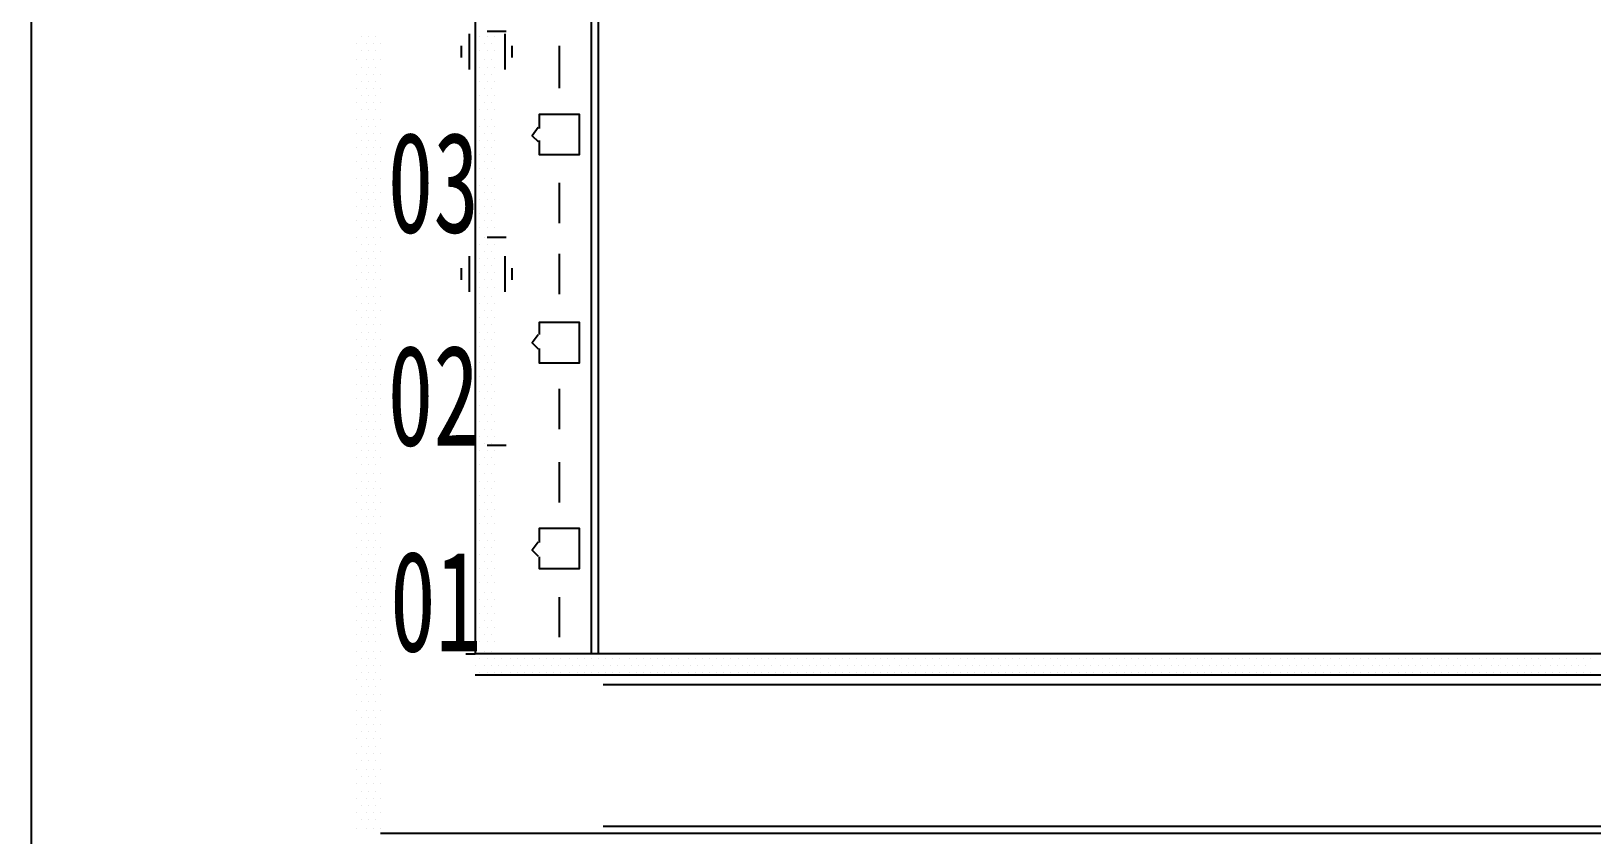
# Model space of a CAD drawing. Header units: metres. Extents: x 17 to 1264, y 17 to 859.
# Drawn here: x 87.8 to 182.7, y 121.5 to 170.4 of the extents above; entities that cross this region are included whole.
import ezdxf

# ---------------------------------------------------------------- set-up
doc = ezdxf.new("R2010")
doc.units = ezdxf.units.M
for name, color, linetype in [('LINES', 7, 'Continuous'), ('POLYLINES', 4, 'Continuous'), ('RECTS', 7, 'Continuous'), ('TEXTS', 3, 'Continuous')]:
    doc.layers.add(name, color=color, linetype=linetype)

msp = doc.modelspace()

# ---------------------------------------------------------------- linework, layer by layer
at = {"layer": 'LINES'}
for p, q in [((87.762, 830.448), (87.762, 45.216)), ((87.762, 830.448), (87.762, 45.216)), ((122.25, 132.48), (122.25, 727.92)), ((107.85, 170.064), (107.85, 170.064)), ((108.282, 170.064), (108.282, 170.064)), ((108.714, 170.064), (108.714, 170.064)), ((114.402, 170.208), (114.402, 168.048)), ((115.05, 170.064), (115.05, 170.064)), ((116.634, 170.352), (115.482, 170.352)), ((116.634, 170.352), (115.482, 170.352)), ((116.634, 170.352), (115.482, 170.352)), ((116.634, 170.352), (115.482, 170.352)), ((115.482, 170.064), (115.482, 170.064)), ((115.914, 170.064), (115.914, 170.064)), ((116.562, 170.208), (116.562, 168.048)), ((107.562, 169.632), (107.562, 169.632)), ((107.85, 169.2), (107.85, 169.2)), ((108.138, 169.632), (108.138, 169.632)), ((108.282, 169.2), (108.282, 169.2)), ((108.57, 169.632), (108.57, 169.632)), ((108.714, 169.2), (108.714, 169.2)), ((109.002, 169.632), (109.002, 169.632)), ((113.898, 169.488), (113.898, 168.768)), ((114.762, 169.632), (114.762, 169.632)), ((115.05, 169.2), (115.05, 169.2)), ((115.338, 169.632), (115.338, 169.632)), ((115.482, 169.2), (115.482, 169.2)), ((115.77, 169.632), (115.77, 169.632)), ((115.914, 169.2), (115.914, 169.2)), ((116.994, 169.488), (116.994, 168.768)), ((119.874, 169.488), (119.874, 166.896)), ((107.562, 168.624), (107.562, 168.624)), ((107.85, 168.192), (107.85, 168.192)), ((108.138, 168.624), (108.138, 168.624)), ((108.282, 168.192), (108.282, 168.192)), ((108.57, 168.624), (108.57, 168.624)), ((108.714, 168.192), (108.714, 168.192)), ((109.002, 168.624), (109.002, 168.624)), ((114.762, 168.624), (114.762, 168.624)), ((115.05, 168.192), (115.05, 168.192)), ((115.338, 168.624), (115.338, 168.624)), ((115.482, 168.192), (115.482, 168.192)), ((115.77, 168.624), (115.77, 168.624)), ((115.914, 168.192), (115.914, 168.192)), ((107.562, 167.76), (107.562, 167.76)), ((107.85, 167.328), (107.85, 167.328)), ((108.138, 167.76), (108.138, 167.76)), ((108.282, 167.328), (108.282, 167.328)), ((108.57, 167.76), (108.57, 167.76)), ((108.714, 167.328), (108.714, 167.328)), ((109.002, 167.76), (109.002, 167.76)), ((114.762, 167.76), (114.762, 167.76)), ((115.05, 167.328), (115.05, 167.328)), ((115.338, 167.76), (115.338, 167.76)), ((115.482, 167.328), (115.482, 167.328)), ((115.77, 167.76), (115.77, 167.76)), ((115.914, 167.328), (115.914, 167.328)), ((107.562, 166.896), (107.562, 166.896)), ((107.85, 166.464), (107.85, 166.464)), ((108.138, 166.896), (108.138, 166.896)), ((108.282, 166.464), (108.282, 166.464)), ((108.57, 166.896), (108.57, 166.896)), ((108.714, 166.464), (108.714, 166.464)), ((109.002, 166.896), (109.002, 166.896)), ((114.762, 166.896), (114.762, 166.896)), ((115.05, 166.464), (115.05, 166.464)), ((115.338, 166.896), (115.338, 166.896)), ((115.482, 166.464), (115.482, 166.464)), ((115.77, 166.896), (115.77, 166.896)), ((115.914, 166.464), (115.914, 166.464)), ((107.562, 166.032), (107.562, 166.032)), ((107.85, 165.6), (107.85, 165.6)), ((108.138, 166.032), (108.138, 166.032)), ((108.282, 165.6), (108.282, 165.6)), ((108.57, 166.032), (108.57, 166.032)), ((108.714, 165.6), (108.714, 165.6)), ((109.002, 166.032), (109.002, 166.032)), ((114.762, 166.032), (114.762, 166.032)), ((115.05, 165.6), (115.05, 165.6)), ((115.338, 166.032), (115.338, 166.032)), ((115.482, 165.6), (115.482, 165.6)), ((115.77, 166.032), (115.77, 166.032)), ((115.914, 165.6), (115.914, 165.6)), ((107.562, 165.024), (107.562, 165.024)), ((107.85, 164.592), (107.85, 164.592)), ((108.138, 165.024), (108.138, 165.024)), ((108.282, 164.592), (108.282, 164.592)), ((108.57, 165.024), (108.57, 165.024)), ((108.714, 164.592), (108.714, 164.592)), ((109.002, 165.024), (109.002, 165.024)), ((114.762, 165.024), (114.762, 165.024)), ((115.05, 164.592), (115.05, 164.592)), ((115.338, 165.024), (115.338, 165.024)), ((115.482, 164.592), (115.482, 164.592)), ((115.77, 165.024), (115.77, 165.024)), ((115.914, 164.592), (115.914, 164.592)), ((107.562, 164.16), (107.562, 164.16)), ((107.562, 163.296), (107.562, 163.296)), ((107.85, 163.728), (107.85, 163.728)), ((108.138, 164.16), (108.138, 164.16)), ((108.138, 163.296), (108.138, 163.296)), ((108.282, 163.728), (108.282, 163.728)), ((108.57, 164.16), (108.57, 164.16)), ((108.57, 163.296), (108.57, 163.296)), ((108.714, 163.728), (108.714, 163.728)), ((109.002, 164.16), (109.002, 164.16)), ((109.002, 163.296), (109.002, 163.296)), ((114.762, 164.16), (114.762, 164.16)), ((114.762, 163.296), (114.762, 163.296)), ((115.05, 163.728), (115.05, 163.728)), ((115.338, 164.16), (115.338, 164.16)), ((115.338, 163.296), (115.338, 163.296)), ((115.482, 163.728), (115.482, 163.728)), ((115.77, 164.16), (115.77, 164.16)), ((115.77, 163.296), (115.77, 163.296)), ((115.914, 163.728), (115.914, 163.728)), ((107.562, 162.432), (107.562, 162.432)), ((107.85, 162.864), (107.85, 162.864)), ((108.138, 162.432), (108.138, 162.432)), ((108.282, 162.864), (108.282, 162.864)), ((108.57, 162.432), (108.57, 162.432)), ((108.714, 162.864), (108.714, 162.864)), ((109.002, 162.432), (109.002, 162.432)), ((114.762, 162.432), (114.762, 162.432)), ((115.05, 162.864), (115.05, 162.864)), ((115.338, 162.432), (115.338, 162.432)), ((115.482, 162.864), (115.482, 162.864)), ((115.77, 162.432), (115.77, 162.432)), ((115.914, 162.864), (115.914, 162.864)), ((107.562, 161.424), (107.562, 161.424)), ((107.85, 162), (107.85, 162)), ((108.138, 161.424), (108.138, 161.424)), ((108.282, 162), (108.282, 162)), ((108.57, 161.424), (108.57, 161.424)), ((108.714, 162), (108.714, 162)), ((109.002, 161.424), (109.002, 161.424)), ((114.762, 161.424), (114.762, 161.424)), ((115.05, 162), (115.05, 162)), ((115.338, 161.424), (115.338, 161.424)), ((115.482, 162), (115.482, 162)), ((115.77, 161.424), (115.77, 161.424)), ((115.914, 162), (115.914, 162)), ((107.562, 160.56), (107.562, 160.56)), ((107.85, 160.992), (107.85, 160.992)), ((108.138, 160.56), (108.138, 160.56)), ((108.282, 160.992), (108.282, 160.992)), ((108.57, 160.56), (108.57, 160.56)), ((108.714, 160.992), (108.714, 160.992)), ((109.002, 160.56), (109.002, 160.56)), ((114.762, 160.56), (114.762, 160.56)), ((115.05, 160.992), (115.05, 160.992)), ((115.338, 160.56), (115.338, 160.56)), ((115.482, 160.992), (115.482, 160.992)), ((115.77, 160.56), (115.77, 160.56)), ((115.914, 160.992), (115.914, 160.992)), ((119.874, 161.136), (119.874, 158.688)), ((107.562, 159.696), (107.562, 159.696)), ((107.85, 160.128), (107.85, 160.128)), ((108.138, 159.696), (108.138, 159.696)), ((108.282, 160.128), (108.282, 160.128)), ((108.57, 159.696), (108.57, 159.696)), ((108.714, 160.128), (108.714, 160.128)), ((109.002, 159.696), (109.002, 159.696)), ((114.762, 159.696), (114.762, 159.696)), ((115.05, 160.128), (115.05, 160.128)), ((115.338, 159.696), (115.338, 159.696)), ((115.482, 160.128), (115.482, 160.128)), ((115.77, 159.696), (115.77, 159.696)), ((115.914, 160.128), (115.914, 160.128)), ((107.562, 158.832), (107.562, 158.832)), ((107.85, 159.264), (107.85, 159.264)), ((108.138, 158.832), (108.138, 158.832)), ((108.282, 159.264), (108.282, 159.264)), ((108.57, 158.832), (108.57, 158.832)), ((108.714, 159.264), (108.714, 159.264)), ((109.002, 158.832), (109.002, 158.832)), ((114.762, 158.832), (114.762, 158.832)), ((115.05, 159.264), (115.05, 159.264)), ((115.338, 158.832), (115.338, 158.832)), ((115.482, 159.264), (115.482, 159.264)), ((115.77, 158.832), (115.77, 158.832)), ((115.914, 159.264), (115.914, 159.264)), ((107.562, 157.824), (107.562, 157.824)), ((107.85, 158.4), (107.85, 158.4)), ((108.138, 157.824), (108.138, 157.824)), ((108.282, 158.4), (108.282, 158.4)), ((108.57, 157.824), (108.57, 157.824)), ((108.714, 158.4), (108.714, 158.4)), ((109.002, 157.824), (109.002, 157.824)), ((114.762, 157.824), (114.762, 157.824)), ((115.05, 158.4), (115.05, 158.4)), ((115.338, 157.824), (115.338, 157.824)), ((115.482, 158.4), (115.482, 158.4)), ((116.634, 157.824), (115.482, 157.824)), ((116.634, 157.824), (115.482, 157.824)), ((116.634, 157.824), (115.482, 157.824)), ((116.634, 157.824), (115.482, 157.824)), ((115.77, 157.824), (115.77, 157.824)), ((115.914, 158.4), (115.914, 158.4)), ((107.562, 156.96), (107.562, 156.96)), ((107.85, 157.392), (107.85, 157.392)), ((108.138, 156.96), (108.138, 156.96)), ((108.282, 157.392), (108.282, 157.392)), ((108.57, 156.96), (108.57, 156.96)), ((108.714, 157.392), (108.714, 157.392)), ((109.002, 156.96), (109.002, 156.96)), ((114.402, 156.672), (114.402, 154.512)), ((114.762, 156.96), (114.762, 156.96)), ((115.05, 157.392), (115.05, 157.392)), ((115.338, 156.96), (115.338, 156.96)), ((115.482, 157.392), (115.482, 157.392)), ((115.77, 156.96), (115.77, 156.96)), ((115.914, 157.392), (115.914, 157.392)), ((116.562, 156.672), (116.562, 154.512)), ((119.874, 156.816), (119.874, 154.368)), ((107.562, 156.096), (107.562, 156.096)), ((107.85, 156.528), (107.85, 156.528)), ((107.85, 155.664), (107.85, 155.664)), ((108.138, 156.096), (108.138, 156.096)), ((108.282, 156.528), (108.282, 156.528)), ((108.282, 155.664), (108.282, 155.664)), ((108.57, 156.096), (108.57, 156.096)), ((108.714, 156.528), (108.714, 156.528)), ((108.714, 155.664), (108.714, 155.664)), ((109.002, 156.096), (109.002, 156.096)), ((113.898, 155.952), (113.898, 155.232)), ((114.762, 156.096), (114.762, 156.096)), ((115.05, 156.528), (115.05, 156.528)), ((115.05, 155.664), (115.05, 155.664)), ((115.338, 156.096), (115.338, 156.096)), ((115.482, 156.528), (115.482, 156.528)), ((115.482, 155.664), (115.482, 155.664)), ((115.77, 156.096), (115.77, 156.096)), ((115.914, 156.528), (115.914, 156.528)), ((115.914, 155.664), (115.914, 155.664)), ((116.994, 155.952), (116.994, 155.232)), ((107.562, 155.232), (107.562, 155.232)), ((107.85, 154.8), (107.85, 154.8)), ((108.138, 155.232), (108.138, 155.232)), ((108.282, 154.8), (108.282, 154.8)), ((108.57, 155.232), (108.57, 155.232)), ((108.714, 154.8), (108.714, 154.8)), ((109.002, 155.232), (109.002, 155.232)), ((114.762, 155.232), (114.762, 155.232)), ((115.05, 154.8), (115.05, 154.8)), ((115.338, 155.232), (115.338, 155.232)), ((115.482, 154.8), (115.482, 154.8)), ((115.77, 155.232), (115.77, 155.232)), ((115.914, 154.8), (115.914, 154.8)), ((107.562, 154.224), (107.562, 154.224)), ((107.85, 153.792), (107.85, 153.792)), ((108.138, 154.224), (108.138, 154.224)), ((108.282, 153.792), (108.282, 153.792)), ((108.57, 154.224), (108.57, 154.224)), ((108.714, 153.792), (108.714, 153.792)), ((109.002, 154.224), (109.002, 154.224)), ((114.762, 154.224), (114.762, 154.224)), ((115.05, 153.792), (115.05, 153.792)), ((115.338, 154.224), (115.338, 154.224)), ((115.482, 153.792), (115.482, 153.792)), ((115.77, 154.224), (115.77, 154.224)), ((115.914, 153.792), (115.914, 153.792)), ((107.562, 153.36), (107.562, 153.36)), ((107.85, 152.928), (107.85, 152.928)), ((108.138, 153.36), (108.138, 153.36)), ((108.282, 152.928), (108.282, 152.928)), ((108.57, 153.36), (108.57, 153.36)), ((108.714, 152.928), (108.714, 152.928)), ((109.002, 153.36), (109.002, 153.36)), ((114.762, 153.36), (114.762, 153.36)), ((115.05, 152.928), (115.05, 152.928)), ((115.338, 153.36), (115.338, 153.36)), ((115.482, 152.928), (115.482, 152.928)), ((115.77, 153.36), (115.77, 153.36)), ((115.914, 152.928), (115.914, 152.928)), ((107.562, 152.496), (107.562, 152.496)), ((107.85, 152.064), (107.85, 152.064)), ((108.138, 152.496), (108.138, 152.496)), ((108.282, 152.064), (108.282, 152.064)), ((108.57, 152.496), (108.57, 152.496)), ((108.714, 152.064), (108.714, 152.064)), ((109.002, 152.496), (109.002, 152.496)), ((114.762, 152.496), (114.762, 152.496)), ((115.05, 152.064), (115.05, 152.064)), ((115.338, 152.496), (115.338, 152.496)), ((115.482, 152.064), (115.482, 152.064)), ((115.77, 152.496), (115.77, 152.496)), ((115.914, 152.064), (115.914, 152.064)), ((107.562, 151.632), (107.562, 151.632)), ((107.85, 151.2), (107.85, 151.2)), ((108.138, 151.632), (108.138, 151.632)), ((108.282, 151.2), (108.282, 151.2)), ((108.57, 151.632), (108.57, 151.632)), ((108.714, 151.2), (108.714, 151.2)), ((109.002, 151.632), (109.002, 151.632)), ((114.762, 151.632), (114.762, 151.632)), ((115.05, 151.2), (115.05, 151.2)), ((115.338, 151.632), (115.338, 151.632)), ((115.482, 151.2), (115.482, 151.2)), ((115.77, 151.632), (115.77, 151.632)), ((115.914, 151.2), (115.914, 151.2)), ((107.562, 150.624), (107.562, 150.624)), ((107.85, 150.192), (107.85, 150.192)), ((108.138, 150.624), (108.138, 150.624)), ((108.282, 150.192), (108.282, 150.192)), ((108.57, 150.624), (108.57, 150.624)), ((108.714, 150.192), (108.714, 150.192)), ((109.002, 150.624), (109.002, 150.624)), ((114.762, 150.624), (114.762, 150.624)), ((115.05, 150.192), (115.05, 150.192)), ((115.338, 150.624), (115.338, 150.624)), ((115.482, 150.192), (115.482, 150.192)), ((115.77, 150.624), (115.77, 150.624)), ((115.914, 150.192), (115.914, 150.192)), ((107.562, 149.76), (107.562, 149.76)), ((107.85, 149.328), (107.85, 149.328)), ((108.138, 149.76), (108.138, 149.76)), ((108.282, 149.328), (108.282, 149.328)), ((108.57, 149.76), (108.57, 149.76)), ((108.714, 149.328), (108.714, 149.328)), ((109.002, 149.76), (109.002, 149.76)), ((114.762, 149.76), (114.762, 149.76)), ((115.05, 149.328), (115.05, 149.328)), ((115.338, 149.76), (115.338, 149.76)), ((115.482, 149.328), (115.482, 149.328)), ((115.77, 149.76), (115.77, 149.76)), ((115.914, 149.328), (115.914, 149.328)), ((107.562, 148.896), (107.562, 148.896)), ((107.85, 148.464), (107.85, 148.464)), ((108.138, 148.896), (108.138, 148.896)), ((108.282, 148.464), (108.282, 148.464)), ((108.57, 148.896), (108.57, 148.896)), ((108.714, 148.464), (108.714, 148.464)), ((109.002, 148.896), (109.002, 148.896)), ((114.762, 148.896), (114.762, 148.896)), ((115.05, 148.464), (115.05, 148.464)), ((115.338, 148.896), (115.338, 148.896)), ((115.482, 148.464), (115.482, 148.464)), ((115.77, 148.896), (115.77, 148.896)), ((115.914, 148.464), (115.914, 148.464)), ((119.874, 148.608), (119.874, 146.16)), ((107.562, 148.032), (107.562, 148.032)), ((107.85, 147.6), (107.85, 147.6)), ((108.138, 148.032), (108.138, 148.032)), ((108.282, 147.6), (108.282, 147.6)), ((108.57, 148.032), (108.57, 148.032)), ((108.714, 147.6), (108.714, 147.6)), ((109.002, 148.032), (109.002, 148.032)), ((114.762, 148.032), (114.762, 148.032)), ((115.05, 147.6), (115.05, 147.6)), ((115.338, 148.032), (115.338, 148.032)), ((115.482, 147.6), (115.482, 147.6)), ((115.77, 148.032), (115.77, 148.032)), ((115.914, 147.6), (115.914, 147.6)), ((107.562, 147.024), (107.562, 147.024)), ((107.562, 146.16), (107.562, 146.16)), ((107.85, 146.592), (107.85, 146.592)), ((108.138, 147.024), (108.138, 147.024)), ((108.138, 146.16), (108.138, 146.16)), ((108.282, 146.592), (108.282, 146.592)), ((108.57, 147.024), (108.57, 147.024)), ((108.57, 146.16), (108.57, 146.16)), ((108.714, 146.592), (108.714, 146.592)), ((109.002, 147.024), (109.002, 147.024)), ((109.002, 146.16), (109.002, 146.16)), ((114.762, 147.024), (114.762, 147.024)), ((114.762, 146.16), (114.762, 146.16)), ((115.05, 146.592), (115.05, 146.592)), ((115.338, 147.024), (115.338, 147.024)), ((115.338, 146.16), (115.338, 146.16)), ((115.482, 146.592), (115.482, 146.592)), ((115.77, 147.024), (115.77, 147.024)), ((115.77, 146.16), (115.77, 146.16)), ((115.914, 146.592), (115.914, 146.592)), ((107.562, 145.296), (107.562, 145.296)), ((107.85, 145.728), (107.85, 145.728)), ((108.138, 145.296), (108.138, 145.296)), ((108.282, 145.728), (108.282, 145.728)), ((108.57, 145.296), (108.57, 145.296)), ((108.714, 145.728), (108.714, 145.728)), ((109.002, 145.296), (109.002, 145.296)), ((114.762, 145.296), (114.762, 145.296)), ((115.05, 145.728), (115.05, 145.728)), ((115.338, 145.296), (115.338, 145.296)), ((115.482, 145.728), (115.482, 145.728)), ((115.77, 145.296), (115.77, 145.296)), ((115.914, 145.728), (115.914, 145.728)), ((107.562, 144.432), (107.562, 144.432)), ((107.85, 144.864), (107.85, 144.864)), ((108.138, 144.432), (108.138, 144.432)), ((108.282, 144.864), (108.282, 144.864)), ((108.57, 144.432), (108.57, 144.432)), ((108.714, 144.864), (108.714, 144.864)), ((109.002, 144.432), (109.002, 144.432)), ((114.762, 144.432), (114.762, 144.432)), ((115.05, 144.864), (115.05, 144.864)), ((115.338, 144.432), (115.338, 144.432)), ((116.634, 145.152), (115.482, 145.152)), ((116.634, 145.152), (115.482, 145.152)), ((116.634, 145.152), (115.482, 145.152)), ((116.634, 145.152), (115.482, 145.152)), ((115.482, 144.864), (115.482, 144.864)), ((115.77, 144.432), (115.77, 144.432)), ((115.914, 144.864), (115.914, 144.864)), ((107.562, 143.424), (107.562, 143.424)), ((107.85, 144), (107.85, 144)), ((108.138, 143.424), (108.138, 143.424)), ((108.282, 144), (108.282, 144)), ((108.57, 143.424), (108.57, 143.424)), ((108.714, 144), (108.714, 144)), ((109.002, 143.424), (109.002, 143.424)), ((114.762, 143.424), (114.762, 143.424)), ((115.05, 144), (115.05, 144)), ((115.338, 143.424), (115.338, 143.424)), ((115.482, 144), (115.482, 144)), ((115.77, 143.424), (115.77, 143.424)), ((115.914, 144), (115.914, 144)), ((119.874, 144.144), (119.874, 141.696)), ((107.562, 142.56), (107.562, 142.56)), ((107.85, 142.992), (107.85, 142.992)), ((108.138, 142.56), (108.138, 142.56)), ((108.282, 142.992), (108.282, 142.992)), ((108.57, 142.56), (108.57, 142.56)), ((108.714, 142.992), (108.714, 142.992)), ((109.002, 142.56), (109.002, 142.56)), ((114.762, 142.56), (114.762, 142.56)), ((115.05, 142.992), (115.05, 142.992)), ((115.338, 142.56), (115.338, 142.56)), ((115.482, 142.992), (115.482, 142.992)), ((115.77, 142.56), (115.77, 142.56)), ((115.914, 142.992), (115.914, 142.992)), ((107.562, 141.696), (107.562, 141.696)), ((107.85, 142.128), (107.85, 142.128)), ((108.138, 141.696), (108.138, 141.696)), ((108.282, 142.128), (108.282, 142.128)), ((108.57, 141.696), (108.57, 141.696)), ((108.714, 142.128), (108.714, 142.128)), ((109.002, 141.696), (109.002, 141.696)), ((114.762, 141.696), (114.762, 141.696)), ((115.05, 142.128), (115.05, 142.128)), ((115.338, 141.696), (115.338, 141.696)), ((115.482, 142.128), (115.482, 142.128)), ((115.77, 141.696), (115.77, 141.696)), ((115.914, 142.128), (115.914, 142.128)), ((107.562, 140.832), (107.562, 140.832)), ((107.85, 141.264), (107.85, 141.264)), ((108.138, 140.832), (108.138, 140.832)), ((108.282, 141.264), (108.282, 141.264)), ((108.57, 140.832), (108.57, 140.832)), ((108.714, 141.264), (108.714, 141.264)), ((109.002, 140.832), (109.002, 140.832)), ((114.762, 140.832), (114.762, 140.832)), ((115.05, 141.264), (115.05, 141.264)), ((115.338, 140.832), (115.338, 140.832)), ((115.482, 141.264), (115.482, 141.264)), ((115.77, 140.832), (115.77, 140.832)), ((115.914, 141.264), (115.914, 141.264)), ((107.562, 139.824), (107.562, 139.824)), ((107.85, 140.4), (107.85, 140.4)), ((108.138, 139.824), (108.138, 139.824)), ((108.282, 140.4), (108.282, 140.4)), ((108.57, 139.824), (108.57, 139.824)), ((108.714, 140.4), (108.714, 140.4)), ((109.002, 139.824), (109.002, 139.824)), ((114.762, 139.824), (114.762, 139.824)), ((115.05, 140.4), (115.05, 140.4)), ((115.338, 139.824), (115.338, 139.824)), ((115.482, 140.4), (115.482, 140.4)), ((115.77, 139.824), (115.77, 139.824)), ((115.914, 140.4), (115.914, 140.4)), ((107.562, 138.96), (107.562, 138.96)), ((107.85, 139.392), (107.85, 139.392)), ((108.138, 138.96), (108.138, 138.96)), ((108.282, 139.392), (108.282, 139.392)), ((108.57, 138.96), (108.57, 138.96)), ((108.714, 139.392), (108.714, 139.392)), ((109.002, 138.96), (109.002, 138.96)), ((114.762, 138.96), (114.762, 138.96)), ((115.05, 139.392), (115.05, 139.392)), ((115.338, 138.96), (115.338, 138.96)), ((115.482, 139.392), (115.482, 139.392)), ((115.77, 138.96), (115.77, 138.96)), ((115.914, 139.392), (115.914, 139.392)), ((107.562, 138.096), (107.562, 138.096)), ((107.85, 138.528), (107.85, 138.528)), ((107.85, 137.664), (107.85, 137.664)), ((108.138, 138.096), (108.138, 138.096)), ((108.282, 138.528), (108.282, 138.528)), ((108.282, 137.664), (108.282, 137.664)), ((108.57, 138.096), (108.57, 138.096)), ((108.714, 138.528), (108.714, 138.528)), ((108.714, 137.664), (108.714, 137.664)), ((109.002, 138.096), (109.002, 138.096)), ((114.762, 138.096), (114.762, 138.096)), ((115.05, 138.528), (115.05, 138.528)), ((115.05, 137.664), (115.05, 137.664)), ((115.338, 138.096), (115.338, 138.096)), ((115.482, 138.528), (115.482, 138.528)), ((115.482, 137.664), (115.482, 137.664)), ((115.77, 138.096), (115.77, 138.096)), ((115.914, 138.528), (115.914, 138.528)), ((115.914, 137.664), (115.914, 137.664)), ((107.562, 137.232), (107.562, 137.232)), ((107.85, 136.8), (107.85, 136.8)), ((108.138, 137.232), (108.138, 137.232)), ((108.282, 136.8), (108.282, 136.8)), ((108.57, 137.232), (108.57, 137.232)), ((108.714, 136.8), (108.714, 136.8)), ((109.002, 137.232), (109.002, 137.232)), ((114.762, 137.232), (114.762, 137.232)), ((115.05, 136.8), (115.05, 136.8)), ((115.338, 137.232), (115.338, 137.232)), ((115.482, 136.8), (115.482, 136.8)), ((115.77, 137.232), (115.77, 137.232)), ((115.914, 136.8), (115.914, 136.8)), ((107.562, 136.224), (107.562, 136.224)), ((107.85, 135.792), (107.85, 135.792)), ((108.138, 136.224), (108.138, 136.224)), ((108.282, 135.792), (108.282, 135.792)), ((108.57, 136.224), (108.57, 136.224)), ((108.714, 135.792), (108.714, 135.792)), ((109.002, 136.224), (109.002, 136.224)), ((114.762, 136.224), (114.762, 136.224)), ((115.05, 135.792), (115.05, 135.792)), ((115.338, 136.224), (115.338, 136.224)), ((115.482, 135.792), (115.482, 135.792)), ((115.77, 136.224), (115.77, 136.224)), ((115.914, 135.792), (115.914, 135.792)), ((119.874, 135.936), (119.874, 133.488)), ((107.562, 135.36), (107.562, 135.36)), ((107.85, 134.928), (107.85, 134.928)), ((108.138, 135.36), (108.138, 135.36)), ((108.282, 134.928), (108.282, 134.928)), ((108.57, 135.36), (108.57, 135.36)), ((108.714, 134.928), (108.714, 134.928)), ((109.002, 135.36), (109.002, 135.36)), ((114.762, 135.36), (114.762, 135.36)), ((115.05, 134.928), (115.05, 134.928)), ((115.338, 135.36), (115.338, 135.36)), ((115.482, 134.928), (115.482, 134.928)), ((115.77, 135.36), (115.77, 135.36)), ((115.914, 134.928), (115.914, 134.928)), ((107.562, 134.496), (107.562, 134.496)), ((107.85, 134.064), (107.85, 134.064)), ((108.138, 134.496), (108.138, 134.496)), ((108.282, 134.064), (108.282, 134.064)), ((108.57, 134.496), (108.57, 134.496)), ((108.714, 134.064), (108.714, 134.064)), ((109.002, 134.496), (109.002, 134.496)), ((114.762, 134.496), (114.762, 134.496)), ((115.05, 134.064), (115.05, 134.064)), ((115.338, 134.496), (115.338, 134.496)), ((115.482, 134.064), (115.482, 134.064)), ((115.77, 134.496), (115.77, 134.496)), ((115.914, 134.064), (115.914, 134.064)), ((107.562, 133.632), (107.562, 133.632)), ((107.85, 133.2), (107.85, 133.2)), ((108.138, 133.632), (108.138, 133.632)), ((108.282, 133.2), (108.282, 133.2)), ((108.57, 133.632), (108.57, 133.632)), ((108.714, 133.2), (108.714, 133.2)), ((109.002, 133.632), (109.002, 133.632)), ((114.762, 133.632), (114.762, 133.632)), ((115.05, 133.2), (115.05, 133.2)), ((115.338, 133.632), (115.338, 133.632)), ((115.482, 133.2), (115.482, 133.2)), ((115.77, 133.632), (115.77, 133.632)), ((115.914, 133.2), (115.914, 133.2)), ((107.562, 132.624), (107.562, 132.624)), ((107.85, 132.192), (107.85, 132.192)), ((108.138, 132.624), (108.138, 132.624)), ((108.282, 132.192), (108.282, 132.192)), ((108.57, 132.624), (108.57, 132.624)), ((108.714, 132.192), (108.714, 132.192)), ((109.002, 132.624), (109.002, 132.624)), ((114.186, 132.48), (114.762, 132.48)), ((114.762, 132.624), (114.762, 132.624)), ((116.202, 132.48), (114.762, 132.48)), ((115.05, 132.192), (115.05, 132.192)), ((115.338, 132.624), (115.338, 132.624)), ((116.634, 132.48), (115.482, 132.48)), ((116.634, 132.48), (115.482, 132.48)), ((115.482, 132.192), (115.482, 132.192)), ((115.77, 132.624), (115.77, 132.624)), ((115.914, 132.192), (115.914, 132.192)), ((116.346, 132.192), (116.346, 132.192)), ((116.922, 132.192), (116.922, 132.192)), ((117.354, 132.192), (117.354, 132.192)), ((117.786, 132.192), (117.786, 132.192)), ((118.218, 132.192), (118.218, 132.192)), ((118.65, 132.192), (118.65, 132.192)), ((119.082, 132.192), (119.082, 132.192)), ((119.514, 132.192), (119.514, 132.192)), ((119.946, 132.192), (119.946, 132.192)), ((120.522, 132.192), (120.522, 132.192)), ((120.954, 132.192), (120.954, 132.192)), ((121.386, 132.192), (121.386, 132.192)), ((121.818, 132.192), (121.818, 132.192)), ((122.25, 132.192), (122.25, 132.192)), ((122.682, 132.192), (122.682, 132.192)), ((123.114, 132.192), (123.114, 132.192)), ((123.546, 132.192), (123.546, 132.192)), ((124.122, 132.192), (124.122, 132.192)), ((124.554, 132.192), (124.554, 132.192)), ((124.986, 132.192), (124.986, 132.192)), ((125.418, 132.192), (125.418, 132.192)), ((125.85, 132.192), (125.85, 132.192)), ((126.282, 132.192), (126.282, 132.192)), ((126.714, 132.192), (126.714, 132.192)), ((127.146, 132.192), (127.146, 132.192)), ((127.722, 132.192), (127.722, 132.192)), ((128.154, 132.192), (128.154, 132.192)), ((128.586, 132.192), (128.586, 132.192)), ((129.018, 132.192), (129.018, 132.192)), ((129.45, 132.192), (129.45, 132.192)), ((129.882, 132.192), (129.882, 132.192)), ((130.314, 132.192), (130.314, 132.192)), ((130.746, 132.192), (130.746, 132.192)), ((131.322, 132.192), (131.322, 132.192)), ((131.754, 132.192), (131.754, 132.192)), ((132.186, 132.192), (132.186, 132.192)), ((132.618, 132.192), (132.618, 132.192)), ((133.05, 132.192), (133.05, 132.192)), ((133.482, 132.192), (133.482, 132.192)), ((133.914, 132.192), (133.914, 132.192)), ((134.346, 132.192), (134.346, 132.192)), ((134.922, 132.192), (134.922, 132.192)), ((135.354, 132.192), (135.354, 132.192)), ((135.786, 132.192), (135.786, 132.192)), ((136.218, 132.192), (136.218, 132.192)), ((136.65, 132.192), (136.65, 132.192)), ((137.082, 132.192), (137.082, 132.192)), ((137.514, 132.192), (137.514, 132.192)), ((137.946, 132.192), (137.946, 132.192)), ((138.522, 132.192), (138.522, 132.192)), ((138.954, 132.192), (138.954, 132.192)), ((139.386, 132.192), (139.386, 132.192)), ((139.818, 132.192), (139.818, 132.192)), ((140.25, 132.192), (140.25, 132.192)), ((140.682, 132.192), (140.682, 132.192)), ((141.114, 132.192), (141.114, 132.192)), ((141.546, 132.192), (141.546, 132.192)), ((142.122, 132.192), (142.122, 132.192)), ((142.554, 132.192), (142.554, 132.192)), ((142.986, 132.192), (142.986, 132.192)), ((143.418, 132.192), (143.418, 132.192)), ((143.85, 132.192), (143.85, 132.192)), ((144.282, 132.192), (144.282, 132.192)), ((144.714, 132.192), (144.714, 132.192)), ((145.146, 132.192), (145.146, 132.192)), ((145.722, 132.192), (145.722, 132.192)), ((146.154, 132.192), (146.154, 132.192)), ((146.586, 132.192), (146.586, 132.192)), ((147.018, 132.192), (147.018, 132.192)), ((147.45, 132.192), (147.45, 132.192)), ((147.882, 132.192), (147.882, 132.192)), ((148.314, 132.192), (148.314, 132.192)), ((148.746, 132.192), (148.746, 132.192)), ((149.322, 132.192), (149.322, 132.192)), ((149.754, 132.192), (149.754, 132.192)), ((150.186, 132.192), (150.186, 132.192)), ((150.618, 132.192), (150.618, 132.192)), ((151.05, 132.192), (151.05, 132.192)), ((151.482, 132.192), (151.482, 132.192)), ((151.914, 132.192), (151.914, 132.192)), ((152.346, 132.192), (152.346, 132.192)), ((152.922, 132.192), (152.922, 132.192)), ((153.354, 132.192), (153.354, 132.192)), ((153.786, 132.192), (153.786, 132.192)), ((154.218, 132.192), (154.218, 132.192)), ((154.65, 132.192), (154.65, 132.192)), ((155.082, 132.192), (155.082, 132.192)), ((155.514, 132.192), (155.514, 132.192)), ((155.946, 132.192), (155.946, 132.192)), ((156.522, 132.192), (156.522, 132.192)), ((156.954, 132.192), (156.954, 132.192)), ((157.386, 132.192), (157.386, 132.192)), ((157.818, 132.192), (157.818, 132.192)), ((158.25, 132.192), (158.25, 132.192)), ((158.682, 132.192), (158.682, 132.192)), ((159.114, 132.192), (159.114, 132.192)), ((159.546, 132.192), (159.546, 132.192)), ((160.122, 132.192), (160.122, 132.192)), ((160.554, 132.192), (160.554, 132.192)), ((160.986, 132.192), (160.986, 132.192)), ((161.418, 132.192), (161.418, 132.192)), ((161.85, 132.192), (161.85, 132.192)), ((162.282, 132.192), (162.282, 132.192)), ((162.714, 132.192), (162.714, 132.192)), ((163.146, 132.192), (163.146, 132.192)), ((163.722, 132.192), (163.722, 132.192)), ((164.154, 132.192), (164.154, 132.192)), ((164.586, 132.192), (164.586, 132.192)), ((165.018, 132.192), (165.018, 132.192)), ((165.45, 132.192), (165.45, 132.192)), ((165.882, 132.192), (165.882, 132.192)), ((166.314, 132.192), (166.314, 132.192)), ((166.746, 132.192), (166.746, 132.192)), ((167.322, 132.192), (167.322, 132.192)), ((167.754, 132.192), (167.754, 132.192)), ((168.186, 132.192), (168.186, 132.192)), ((168.618, 132.192), (168.618, 132.192)), ((169.05, 132.192), (169.05, 132.192)), ((169.482, 132.192), (169.482, 132.192)), ((169.914, 132.192), (169.914, 132.192)), ((170.346, 132.192), (170.346, 132.192)), ((170.922, 132.192), (170.922, 132.192)), ((171.354, 132.192), (171.354, 132.192)), ((171.786, 132.192), (171.786, 132.192)), ((172.218, 132.192), (172.218, 132.192)), ((172.65, 132.192), (172.65, 132.192)), ((173.082, 132.192), (173.082, 132.192)), ((173.514, 132.192), (173.514, 132.192)), ((173.946, 132.192), (173.946, 132.192)), ((174.522, 132.192), (174.522, 132.192)), ((174.954, 132.192), (174.954, 132.192)), ((175.386, 132.192), (175.386, 132.192)), ((175.818, 132.192), (175.818, 132.192)), ((176.25, 132.192), (176.25, 132.192)), ((176.682, 132.192), (176.682, 132.192)), ((177.114, 132.192), (177.114, 132.192)), ((177.546, 132.192), (177.546, 132.192)), ((178.122, 132.192), (178.122, 132.192)), ((178.554, 132.192), (178.554, 132.192)), ((178.986, 132.192), (178.986, 132.192)), ((179.418, 132.192), (179.418, 132.192)), ((179.85, 132.192), (179.85, 132.192)), ((180.282, 132.192), (180.282, 132.192)), ((180.714, 132.192), (180.714, 132.192)), ((181.146, 132.192), (181.146, 132.192)), ((181.722, 132.192), (181.722, 132.192)), ((182.154, 132.192), (182.154, 132.192)), ((182.586, 132.192), (182.586, 132.192)), ((107.562, 131.76), (107.562, 131.76)), ((107.85, 131.328), (107.85, 131.328)), ((108.138, 131.76), (108.138, 131.76)), ((108.282, 131.328), (108.282, 131.328)), ((108.57, 131.76), (108.57, 131.76)), ((108.714, 131.328), (108.714, 131.328)), ((109.002, 131.76), (109.002, 131.76)), ((114.762, 131.76), (114.762, 131.76)), ((115.05, 131.328), (115.05, 131.328)), ((115.338, 131.76), (115.338, 131.76)), ((115.482, 131.328), (115.482, 131.328)), ((115.77, 131.76), (115.77, 131.76)), ((115.914, 131.328), (115.914, 131.328)), ((116.202, 131.76), (116.202, 131.76)), ((116.346, 131.328), (116.346, 131.328)), ((116.634, 131.76), (116.634, 131.76)), ((116.922, 131.328), (116.922, 131.328)), ((117.066, 131.76), (117.066, 131.76)), ((117.354, 131.328), (117.354, 131.328)), ((117.498, 131.76), (117.498, 131.76)), ((117.786, 131.328), (117.786, 131.328)), ((117.93, 131.76), (117.93, 131.76)), ((118.218, 131.328), (118.218, 131.328)), ((118.362, 131.76), (118.362, 131.76)), ((118.65, 131.328), (118.65, 131.328)), ((118.938, 131.76), (118.938, 131.76)), ((119.082, 131.328), (119.082, 131.328)), ((119.37, 131.76), (119.37, 131.76)), ((119.514, 131.328), (119.514, 131.328)), ((119.802, 131.76), (119.802, 131.76)), ((119.946, 131.328), (119.946, 131.328)), ((120.234, 131.76), (120.234, 131.76)), ((120.522, 131.328), (120.522, 131.328)), ((120.666, 131.76), (120.666, 131.76)), ((120.954, 131.328), (120.954, 131.328)), ((121.098, 131.76), (121.098, 131.76)), ((121.386, 131.328), (121.386, 131.328)), ((121.53, 131.76), (121.53, 131.76)), ((121.818, 131.328), (121.818, 131.328)), ((121.962, 131.76), (121.962, 131.76)), ((122.25, 131.328), (122.25, 131.328)), ((122.538, 131.76), (122.538, 131.76)), ((122.682, 131.328), (122.682, 131.328)), ((122.97, 131.76), (122.97, 131.76)), ((123.114, 131.328), (123.114, 131.328)), ((123.402, 131.76), (123.402, 131.76)), ((123.546, 131.328), (123.546, 131.328)), ((123.834, 131.76), (123.834, 131.76)), ((124.122, 131.328), (124.122, 131.328)), ((124.266, 131.76), (124.266, 131.76)), ((124.554, 131.328), (124.554, 131.328)), ((124.698, 131.76), (124.698, 131.76)), ((124.986, 131.328), (124.986, 131.328)), ((125.13, 131.76), (125.13, 131.76)), ((125.418, 131.328), (125.418, 131.328)), ((125.562, 131.76), (125.562, 131.76)), ((125.85, 131.328), (125.85, 131.328)), ((126.138, 131.76), (126.138, 131.76)), ((126.282, 131.328), (126.282, 131.328)), ((126.57, 131.76), (126.57, 131.76)), ((126.714, 131.328), (126.714, 131.328)), ((127.002, 131.76), (127.002, 131.76)), ((127.146, 131.328), (127.146, 131.328)), ((127.434, 131.76), (127.434, 131.76)), ((127.722, 131.328), (127.722, 131.328)), ((127.866, 131.76), (127.866, 131.76)), ((128.154, 131.328), (128.154, 131.328)), ((128.298, 131.76), (128.298, 131.76)), ((128.586, 131.328), (128.586, 131.328)), ((128.73, 131.76), (128.73, 131.76)), ((129.018, 131.328), (129.018, 131.328)), ((129.162, 131.76), (129.162, 131.76)), ((129.45, 131.328), (129.45, 131.328)), ((129.738, 131.76), (129.738, 131.76)), ((129.882, 131.328), (129.882, 131.328)), ((130.17, 131.76), (130.17, 131.76)), ((130.314, 131.328), (130.314, 131.328)), ((130.602, 131.76), (130.602, 131.76)), ((130.746, 131.328), (130.746, 131.328)), ((131.034, 131.76), (131.034, 131.76)), ((131.322, 131.328), (131.322, 131.328)), ((131.466, 131.76), (131.466, 131.76)), ((131.754, 131.328), (131.754, 131.328)), ((131.898, 131.76), (131.898, 131.76)), ((132.186, 131.328), (132.186, 131.328)), ((132.33, 131.76), (132.33, 131.76)), ((132.618, 131.328), (132.618, 131.328)), ((132.762, 131.76), (132.762, 131.76)), ((133.05, 131.328), (133.05, 131.328)), ((133.338, 131.76), (133.338, 131.76)), ((133.482, 131.328), (133.482, 131.328)), ((133.77, 131.76), (133.77, 131.76)), ((133.914, 131.328), (133.914, 131.328)), ((134.202, 131.76), (134.202, 131.76)), ((134.346, 131.328), (134.346, 131.328)), ((134.634, 131.76), (134.634, 131.76)), ((134.922, 131.328), (134.922, 131.328)), ((135.066, 131.76), (135.066, 131.76)), ((135.354, 131.328), (135.354, 131.328)), ((135.498, 131.76), (135.498, 131.76)), ((135.786, 131.328), (135.786, 131.328)), ((135.93, 131.76), (135.93, 131.76)), ((136.218, 131.328), (136.218, 131.328)), ((136.362, 131.76), (136.362, 131.76)), ((136.65, 131.328), (136.65, 131.328)), ((136.938, 131.76), (136.938, 131.76)), ((137.082, 131.328), (137.082, 131.328)), ((137.37, 131.76), (137.37, 131.76)), ((137.514, 131.328), (137.514, 131.328)), ((137.802, 131.76), (137.802, 131.76)), ((137.946, 131.328), (137.946, 131.328)), ((138.234, 131.76), (138.234, 131.76)), ((138.522, 131.328), (138.522, 131.328)), ((138.666, 131.76), (138.666, 131.76)), ((138.954, 131.328), (138.954, 131.328)), ((139.098, 131.76), (139.098, 131.76)), ((139.386, 131.328), (139.386, 131.328)), ((139.53, 131.76), (139.53, 131.76)), ((139.818, 131.328), (139.818, 131.328)), ((139.962, 131.76), (139.962, 131.76)), ((140.25, 131.328), (140.25, 131.328)), ((140.538, 131.76), (140.538, 131.76)), ((140.682, 131.328), (140.682, 131.328)), ((140.97, 131.76), (140.97, 131.76)), ((141.114, 131.328), (141.114, 131.328)), ((141.402, 131.76), (141.402, 131.76)), ((141.546, 131.328), (141.546, 131.328)), ((141.834, 131.76), (141.834, 131.76)), ((142.122, 131.328), (142.122, 131.328)), ((142.266, 131.76), (142.266, 131.76)), ((142.554, 131.328), (142.554, 131.328)), ((142.698, 131.76), (142.698, 131.76)), ((142.986, 131.328), (142.986, 131.328)), ((143.13, 131.76), (143.13, 131.76)), ((143.418, 131.328), (143.418, 131.328)), ((143.562, 131.76), (143.562, 131.76)), ((143.85, 131.328), (143.85, 131.328)), ((144.138, 131.76), (144.138, 131.76)), ((144.282, 131.328), (144.282, 131.328)), ((144.57, 131.76), (144.57, 131.76)), ((144.714, 131.328), (144.714, 131.328)), ((145.002, 131.76), (145.002, 131.76)), ((145.146, 131.328), (145.146, 131.328)), ((145.434, 131.76), (145.434, 131.76)), ((145.722, 131.328), (145.722, 131.328)), ((145.866, 131.76), (145.866, 131.76)), ((146.154, 131.328), (146.154, 131.328)), ((146.298, 131.76), (146.298, 131.76)), ((146.586, 131.328), (146.586, 131.328)), ((146.73, 131.76), (146.73, 131.76)), ((147.018, 131.328), (147.018, 131.328)), ((147.162, 131.76), (147.162, 131.76)), ((147.45, 131.328), (147.45, 131.328)), ((147.738, 131.76), (147.738, 131.76)), ((147.882, 131.328), (147.882, 131.328)), ((148.17, 131.76), (148.17, 131.76)), ((148.314, 131.328), (148.314, 131.328)), ((148.602, 131.76), (148.602, 131.76)), ((148.746, 131.328), (148.746, 131.328)), ((149.034, 131.76), (149.034, 131.76)), ((149.322, 131.328), (149.322, 131.328)), ((149.466, 131.76), (149.466, 131.76)), ((149.754, 131.328), (149.754, 131.328)), ((149.898, 131.76), (149.898, 131.76)), ((150.186, 131.328), (150.186, 131.328)), ((150.33, 131.76), (150.33, 131.76)), ((150.618, 131.328), (150.618, 131.328)), ((150.762, 131.76), (150.762, 131.76)), ((151.05, 131.328), (151.05, 131.328)), ((151.338, 131.76), (151.338, 131.76)), ((151.482, 131.328), (151.482, 131.328)), ((151.77, 131.76), (151.77, 131.76)), ((151.914, 131.328), (151.914, 131.328)), ((152.202, 131.76), (152.202, 131.76)), ((152.346, 131.328), (152.346, 131.328)), ((152.634, 131.76), (152.634, 131.76)), ((152.922, 131.328), (152.922, 131.328)), ((153.066, 131.76), (153.066, 131.76)), ((153.354, 131.328), (153.354, 131.328)), ((153.498, 131.76), (153.498, 131.76)), ((153.786, 131.328), (153.786, 131.328)), ((153.93, 131.76), (153.93, 131.76)), ((154.218, 131.328), (154.218, 131.328)), ((154.362, 131.76), (154.362, 131.76)), ((154.65, 131.328), (154.65, 131.328)), ((154.938, 131.76), (154.938, 131.76)), ((155.082, 131.328), (155.082, 131.328)), ((155.37, 131.76), (155.37, 131.76)), ((155.514, 131.328), (155.514, 131.328)), ((155.802, 131.76), (155.802, 131.76)), ((155.946, 131.328), (155.946, 131.328)), ((156.234, 131.76), (156.234, 131.76)), ((156.522, 131.328), (156.522, 131.328)), ((156.666, 131.76), (156.666, 131.76)), ((156.954, 131.328), (156.954, 131.328)), ((157.098, 131.76), (157.098, 131.76)), ((157.386, 131.328), (157.386, 131.328)), ((157.53, 131.76), (157.53, 131.76)), ((157.818, 131.328), (157.818, 131.328)), ((157.962, 131.76), (157.962, 131.76)), ((158.25, 131.328), (158.25, 131.328)), ((158.538, 131.76), (158.538, 131.76)), ((158.682, 131.328), (158.682, 131.328)), ((158.97, 131.76), (158.97, 131.76)), ((159.114, 131.328), (159.114, 131.328)), ((159.402, 131.76), (159.402, 131.76)), ((159.546, 131.328), (159.546, 131.328)), ((159.834, 131.76), (159.834, 131.76)), ((160.122, 131.328), (160.122, 131.328)), ((160.266, 131.76), (160.266, 131.76)), ((160.554, 131.328), (160.554, 131.328)), ((160.698, 131.76), (160.698, 131.76)), ((160.986, 131.328), (160.986, 131.328)), ((161.13, 131.76), (161.13, 131.76)), ((161.418, 131.328), (161.418, 131.328)), ((161.562, 131.76), (161.562, 131.76)), ((161.85, 131.328), (161.85, 131.328)), ((162.138, 131.76), (162.138, 131.76)), ((162.282, 131.328), (162.282, 131.328)), ((162.57, 131.76), (162.57, 131.76)), ((162.714, 131.328), (162.714, 131.328)), ((163.002, 131.76), (163.002, 131.76)), ((163.146, 131.328), (163.146, 131.328)), ((163.434, 131.76), (163.434, 131.76)), ((163.722, 131.328), (163.722, 131.328)), ((163.866, 131.76), (163.866, 131.76)), ((164.154, 131.328), (164.154, 131.328)), ((164.298, 131.76), (164.298, 131.76)), ((164.586, 131.328), (164.586, 131.328)), ((164.73, 131.76), (164.73, 131.76)), ((165.018, 131.328), (165.018, 131.328)), ((165.162, 131.76), (165.162, 131.76)), ((165.45, 131.328), (165.45, 131.328)), ((165.738, 131.76), (165.738, 131.76)), ((165.882, 131.328), (165.882, 131.328)), ((166.17, 131.76), (166.17, 131.76)), ((166.314, 131.328), (166.314, 131.328)), ((166.602, 131.76), (166.602, 131.76)), ((166.746, 131.328), (166.746, 131.328)), ((167.034, 131.76), (167.034, 131.76)), ((167.322, 131.328), (167.322, 131.328)), ((167.466, 131.76), (167.466, 131.76)), ((167.754, 131.328), (167.754, 131.328)), ((167.898, 131.76), (167.898, 131.76)), ((168.186, 131.328), (168.186, 131.328)), ((168.33, 131.76), (168.33, 131.76)), ((168.618, 131.328), (168.618, 131.328)), ((168.762, 131.76), (168.762, 131.76)), ((169.05, 131.328), (169.05, 131.328)), ((169.338, 131.76), (169.338, 131.76)), ((169.482, 131.328), (169.482, 131.328)), ((169.77, 131.76), (169.77, 131.76)), ((169.914, 131.328), (169.914, 131.328)), ((170.202, 131.76), (170.202, 131.76)), ((170.346, 131.328), (170.346, 131.328)), ((170.634, 131.76), (170.634, 131.76)), ((170.922, 131.328), (170.922, 131.328)), ((171.066, 131.76), (171.066, 131.76)), ((171.354, 131.328), (171.354, 131.328)), ((171.498, 131.76), (171.498, 131.76)), ((171.786, 131.328), (171.786, 131.328)), ((171.93, 131.76), (171.93, 131.76)), ((172.218, 131.328), (172.218, 131.328)), ((172.362, 131.76), (172.362, 131.76)), ((172.65, 131.328), (172.65, 131.328)), ((172.938, 131.76), (172.938, 131.76)), ((173.082, 131.328), (173.082, 131.328)), ((173.37, 131.76), (173.37, 131.76)), ((173.514, 131.328), (173.514, 131.328)), ((173.802, 131.76), (173.802, 131.76)), ((173.946, 131.328), (173.946, 131.328)), ((174.234, 131.76), (174.234, 131.76)), ((174.522, 131.328), (174.522, 131.328)), ((174.666, 131.76), (174.666, 131.76)), ((174.954, 131.328), (174.954, 131.328)), ((175.098, 131.76), (175.098, 131.76)), ((175.386, 131.328), (175.386, 131.328)), ((175.53, 131.76), (175.53, 131.76)), ((175.818, 131.328), (175.818, 131.328)), ((175.962, 131.76), (175.962, 131.76)), ((176.25, 131.328), (176.25, 131.328)), ((176.538, 131.76), (176.538, 131.76)), ((176.682, 131.328), (176.682, 131.328)), ((176.97, 131.76), (176.97, 131.76)), ((177.114, 131.328), (177.114, 131.328)), ((177.402, 131.76), (177.402, 131.76)), ((177.546, 131.328), (177.546, 131.328)), ((177.834, 131.76), (177.834, 131.76)), ((178.122, 131.328), (178.122, 131.328)), ((178.266, 131.76), (178.266, 131.76)), ((178.554, 131.328), (178.554, 131.328)), ((178.698, 131.76), (178.698, 131.76)), ((178.986, 131.328), (178.986, 131.328)), ((179.13, 131.76), (179.13, 131.76)), ((179.418, 131.328), (179.418, 131.328)), ((179.562, 131.76), (179.562, 131.76)), ((179.85, 131.328), (179.85, 131.328)), ((180.138, 131.76), (180.138, 131.76)), ((180.282, 131.328), (180.282, 131.328)), ((180.57, 131.76), (180.57, 131.76)), ((180.714, 131.328), (180.714, 131.328)), ((181.002, 131.76), (181.002, 131.76)), ((181.146, 131.328), (181.146, 131.328)), ((181.434, 131.76), (181.434, 131.76)), ((181.722, 131.328), (181.722, 131.328)), ((181.866, 131.76), (181.866, 131.76)), ((182.154, 131.328), (182.154, 131.328)), ((182.298, 131.76), (182.298, 131.76)), ((182.586, 131.328), (182.586, 131.328)), ((107.562, 130.896), (107.562, 130.896)), ((107.562, 130.032), (107.562, 130.032)), ((107.85, 130.464), (107.85, 130.464)), ((108.138, 130.896), (108.138, 130.896)), ((108.138, 130.032), (108.138, 130.032)), ((108.282, 130.464), (108.282, 130.464)), ((108.57, 130.896), (108.57, 130.896)), ((108.57, 130.032), (108.57, 130.032)), ((108.714, 130.464), (108.714, 130.464)), ((109.002, 130.896), (109.002, 130.896)), ((109.002, 130.032), (109.002, 130.032)), ((107.85, 129.6), (107.85, 129.6)), ((108.282, 129.6), (108.282, 129.6)), ((108.714, 129.6), (108.714, 129.6)), ((107.562, 129.024), (107.562, 129.024)), ((107.562, 128.16), (107.562, 128.16)), ((107.85, 128.592), (107.85, 128.592)), ((108.138, 129.024), (108.138, 129.024)), ((108.138, 128.16), (108.138, 128.16)), ((108.282, 128.592), (108.282, 128.592)), ((108.57, 129.024), (108.57, 129.024)), ((108.57, 128.16), (108.57, 128.16)), ((108.714, 128.592), (108.714, 128.592)), ((109.002, 129.024), (109.002, 129.024)), ((109.002, 128.16), (109.002, 128.16)), ((107.562, 127.296), (107.562, 127.296)), ((107.85, 127.728), (107.85, 127.728)), ((108.138, 127.296), (108.138, 127.296)), ((108.282, 127.728), (108.282, 127.728)), ((108.57, 127.296), (108.57, 127.296)), ((108.714, 127.728), (108.714, 127.728)), ((109.002, 127.296), (109.002, 127.296)), ((107.562, 126.432), (107.562, 126.432)), ((107.85, 126.864), (107.85, 126.864)), ((108.138, 126.432), (108.138, 126.432)), ((108.282, 126.864), (108.282, 126.864)), ((108.57, 126.432), (108.57, 126.432)), ((108.714, 126.864), (108.714, 126.864)), ((109.002, 126.432), (109.002, 126.432)), ((107.562, 125.424), (107.562, 125.424)), ((107.85, 126), (107.85, 126)), ((108.138, 125.424), (108.138, 125.424)), ((108.282, 126), (108.282, 126)), ((108.57, 125.424), (108.57, 125.424)), ((108.714, 126), (108.714, 126)), ((109.002, 125.424), (109.002, 125.424)), ((107.562, 124.56), (107.562, 124.56)), ((107.85, 124.992), (107.85, 124.992)), ((108.138, 124.56), (108.138, 124.56)), ((108.282, 124.992), (108.282, 124.992)), ((108.57, 124.56), (108.57, 124.56)), ((108.714, 124.992), (108.714, 124.992)), ((109.002, 124.56), (109.002, 124.56)), ((107.562, 123.696), (107.562, 123.696)), ((107.85, 124.128), (107.85, 124.128)), ((108.138, 123.696), (108.138, 123.696)), ((108.282, 124.128), (108.282, 124.128)), ((108.57, 123.696), (108.57, 123.696)), ((108.714, 124.128), (108.714, 124.128)), ((109.002, 123.696), (109.002, 123.696)), ((107.562, 122.832), (107.562, 122.832)), ((107.85, 123.264), (107.85, 123.264)), ((108.138, 122.832), (108.138, 122.832)), ((108.282, 123.264), (108.282, 123.264)), ((108.57, 122.832), (108.57, 122.832)), ((108.714, 123.264), (108.714, 123.264)), ((109.002, 122.832), (109.002, 122.832)), ((107.562, 121.824), (107.562, 121.824)), ((107.85, 122.4), (107.85, 122.4)), ((108.138, 121.824), (108.138, 121.824)), ((108.282, 122.4), (108.282, 122.4)), ((108.57, 121.824), (108.57, 121.824)), ((108.714, 122.4), (108.714, 122.4)), ((109.002, 121.824), (109.002, 121.824))]:
    msp.add_line(p, q, dxfattribs=at)
at = {"layer": 'POLYLINES'}
for points in [[(114.762, 727.92), (114.762, 585.936), (114.762, 132.48)], [(121.818, 710.64), (121.818, 571.536), (121.818, 132.48)], [(118.65, 163.728), (118.65, 162.864), (121.098, 162.864), (121.098, 165.312), (118.65, 165.312), (118.65, 164.448)], [(118.585, 164.508), (118.231, 164.012), (118.585, 163.659)], [(118.585, 151.896), (118.231, 151.399), (118.585, 151.044)], [(118.65, 151.056), (118.65, 150.192), (121.098, 150.192), (121.098, 152.64), (118.65, 152.64), (118.65, 151.92)], [(118.65, 138.384), (118.65, 137.664), (121.098, 137.664), (121.098, 140.112), (118.65, 140.112), (118.65, 139.248)], [(118.585, 139.282), (118.231, 138.785), (118.585, 138.431)]]:
    msp.add_lwpolyline(points, dxfattribs=at)
at = {"layer": 'RECTS'}
for points in [[(109.002, 742.32), (276.33, 742.32), (276.33, 121.536), (109.002, 121.536)], [(114.762, 729.504), (270.57, 729.504), (270.57, 131.184), (114.762, 131.184)], [(116.202, 727.92), (269.274, 727.92), (269.274, 132.48), (116.202, 132.48)], [(122.538, 130.608), (262.65, 130.608), (262.65, 121.968), (122.538, 121.968)]]:
    msp.add_lwpolyline(points, dxfattribs=at)

# ---------------------------------------------------------------- texts
at = {"layer": 'TEXTS', "width": 0.666667}
for s, p in [('03', (109.434, 158.111)), ('02', (109.434, 145.151)), ('01', (109.578, 132.623))]:
    msp.add_text(s, height=6.1343, dxfattribs=at).set_placement(p)

doc.saveas('drawing.dxf')
